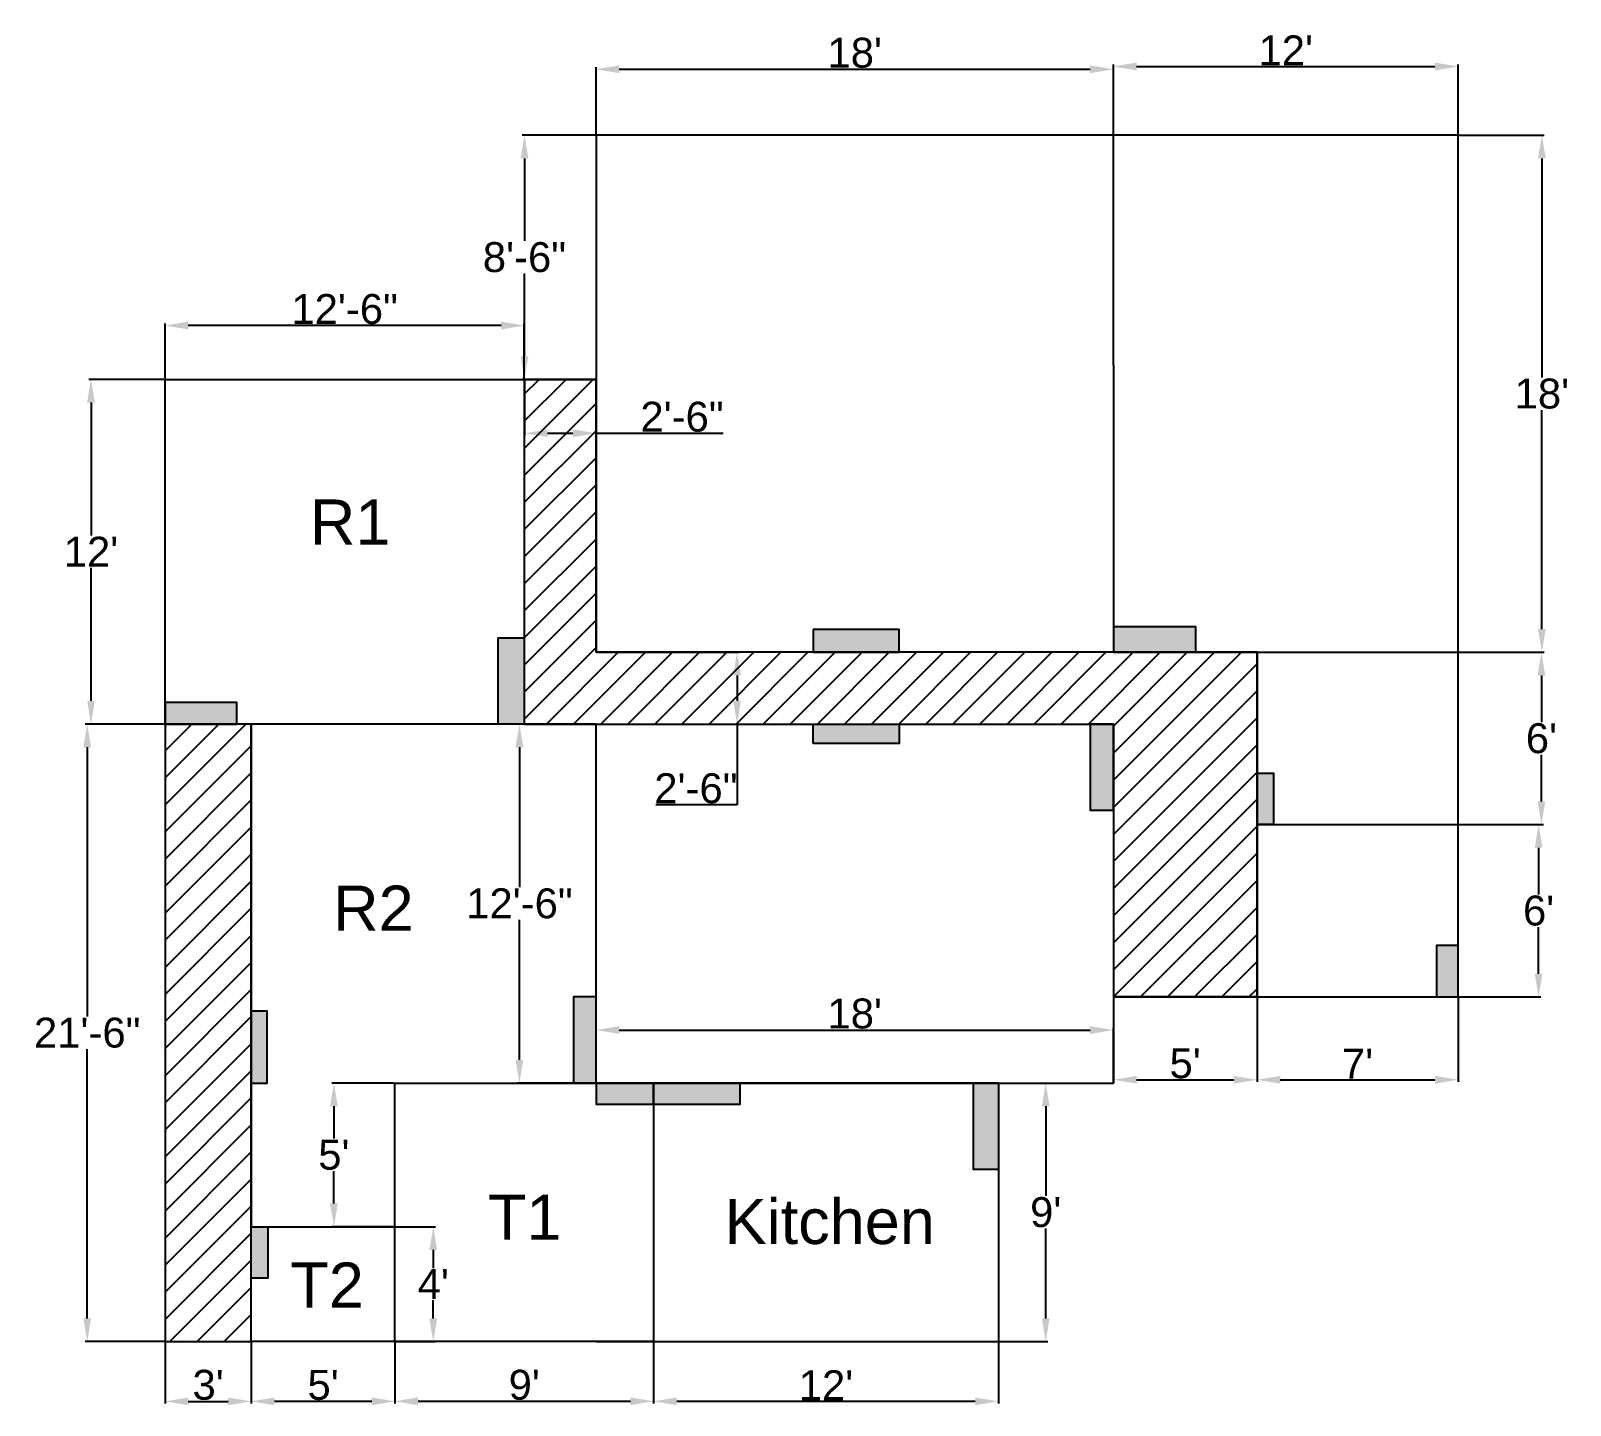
# Model space of a CAD drawing. Header units: feet. Extents: x 122 to 11882, y 109 to 909.
# Drawn here: x 1940 to 2583, y 111 to 685 of the extents above; entities that cross this region are included whole.
import ezdxf

# ---------------------------------------------------------------- set-up
doc = ezdxf.new("R2010")
doc.units = ezdxf.units.FT
doc.header["$MEASUREMENT"] = 0
doc.styles.get("Standard").update_dxf_attribs({"font": 'arial.ttf'})
doc.dimstyles.new('base', dxfattribs={"dimscale": 5, "dimtxt": 2.5, "dimasz": 1.9375, "dimexe": 0.18, "dimexo": 0.0625, "dimgap": 0.09, "dimtad": 1, "dimtih": 1, "dimtoh": 1, "dimzin": 0, "dimdsep": 46, "dimlunit": 4, "dimtxsty": 'Standard', "dimcen": 0.09, "dimclrd": 3, "dimclre": 2, "dimclrt": 4, "dimadec": 0, "dimazin": 0, "dimtfac": 1, "dimtofl": 0, "dimtmove": 0, "dimatfit": 3, "dimfxl": 1, "dimtfillclr": 1, "dimtolj": 1, "dimtzin": 0, "dimarcsym": 0})

# ---------------------------------------------------------------- blocks, each defined once
blk = doc.blocks.new('*D142')
at = {"color": 2, "lineweight": -2, "transparency": 16777216}
for p, q in [((2176.02, 641.92), (2176.02, 670.06)), ((2392.02, 641.92), (2392.02, 670.06))]:
    blk.add_line(p, q, dxfattribs=at)
at = {"color": 3, "lineweight": -2, "transparency": 16777216}
blk.add_line((2185.71, 669.16), (2382.34, 669.16), dxfattribs=at)
at = {"color": 3, "transparency": 16777216}
for points in [[(2185.71, 670.77), (2185.71, 667.54), (2176.02, 669.16)], [(2382.34, 670.77), (2382.34, 667.54), (2392.02, 669.16)]]:
    blk.add_solid(points, dxfattribs=at)
at = {"layer": 'Defpoints', "color": 0, "transparency": 16777216}
for p in [(2392.02, 669.16), (2176.02, 641.6), (2392.02, 641.6)]:
    blk.add_point(p, dxfattribs=at)
at = {"color": 4, "transparency": 16777216, "insert": (2284.02, 675.99), "char_height": 12.5, "attachment_point": 5}
blk.add_mtext("\\A1;18'", dxfattribs=at)
blk = doc.blocks.new('*D143')
at = {"color": 2, "lineweight": -2, "transparency": 16777216}
for p, q in [((2392.02, 641.92), (2392.02, 671.22)), ((2536.02, 641.92), (2536.02, 671.22))]:
    blk.add_line(p, q, dxfattribs=at)
at = {"color": 3, "lineweight": -2, "transparency": 16777216}
blk.add_line((2401.71, 670.32), (2526.34, 670.32), dxfattribs=at)
at = {"color": 3, "transparency": 16777216}
for points in [[(2401.71, 671.93), (2401.71, 668.7), (2392.02, 670.32)], [(2526.34, 671.93), (2526.34, 668.7), (2536.02, 670.32)]]:
    blk.add_solid(points, dxfattribs=at)
at = {"layer": 'Defpoints', "color": 0, "transparency": 16777216}
for p in [(2536.02, 670.32), (2392.02, 641.6), (2536.02, 641.6)]:
    blk.add_point(p, dxfattribs=at)
at = {"color": 4, "transparency": 16777216, "insert": (2464.02, 677.04), "char_height": 12.5, "attachment_point": 5}
blk.add_mtext("\\A1;12'", dxfattribs=at)
blk = doc.blocks.new('*D144')
at = {"color": 2, "lineweight": -2, "transparency": 16777216}
for p, q in [((2536.34, 641.6), (2571.87, 641.6)), ((2536.34, 425.6), (2571.87, 425.6))]:
    blk.add_line(p, q, dxfattribs=at)
at = {"color": 3, "lineweight": -2, "transparency": 16777216}
for p, q in [((2570.97, 631.92), (2570.97, 540.44)), ((2570.97, 435.29), (2570.97, 526.77))]:
    blk.add_line(p, q, dxfattribs=at)
at = {"color": 3, "transparency": 16777216}
for points in [[(2569.36, 631.92), (2572.58, 631.92), (2570.97, 641.6)], [(2569.36, 435.29), (2572.58, 435.29), (2570.97, 425.6)]]:
    blk.add_solid(points, dxfattribs=at)
at = {"layer": 'Defpoints', "color": 0, "transparency": 16777216}
for p in [(2536.02, 641.6), (2536.02, 425.6), (2570.97, 425.6)]:
    blk.add_point(p, dxfattribs=at)
at = {"color": 4, "transparency": 16777216, "insert": (2570.97, 533.6), "char_height": 12.5, "attachment_point": 5}
blk.add_mtext("\\A1;18'", dxfattribs=at)
blk = doc.blocks.new('*D145')
at = {"color": 2, "lineweight": -2, "transparency": 16777216}
for p, q in [((2536.34, 425.6), (2571.68, 425.6)), ((2536.34, 353.6), (2571.68, 353.6))]:
    blk.add_line(p, q, dxfattribs=at)
at = {"color": 3, "lineweight": -2, "transparency": 16777216}
for p, q in [((2570.78, 415.92), (2570.78, 396.44)), ((2570.78, 363.29), (2570.78, 382.77))]:
    blk.add_line(p, q, dxfattribs=at)
at = {"color": 3, "transparency": 16777216}
for points in [[(2569.17, 415.92), (2572.4, 415.92), (2570.78, 425.6)], [(2569.17, 363.29), (2572.4, 363.29), (2570.78, 353.6)]]:
    blk.add_solid(points, dxfattribs=at)
at = {"layer": 'Defpoints', "color": 0, "transparency": 16777216}
for p in [(2536.02, 425.6), (2536.02, 353.6), (2570.78, 353.6)]:
    blk.add_point(p, dxfattribs=at)
at = {"color": 4, "transparency": 16777216, "insert": (2570.78, 389.6), "char_height": 12.5, "attachment_point": 5}
blk.add_mtext("\\A1;6'", dxfattribs=at)
blk = doc.blocks.new('*D146')
at = {"color": 2, "lineweight": -2, "transparency": 16777216}
for p, q in [((2536.34, 353.6), (2570.5, 353.6)), ((2536.34, 281.6), (2570.5, 281.6))]:
    blk.add_line(p, q, dxfattribs=at)
at = {"color": 3, "lineweight": -2, "transparency": 16777216}
for p, q in [((2569.6, 343.92), (2569.6, 324.44)), ((2569.6, 291.29), (2569.6, 310.77))]:
    blk.add_line(p, q, dxfattribs=at)
at = {"color": 3, "transparency": 16777216}
for points in [[(2567.98, 343.92), (2571.21, 343.92), (2569.6, 353.6)], [(2567.98, 291.29), (2571.21, 291.29), (2569.6, 281.6)]]:
    blk.add_solid(points, dxfattribs=at)
at = {"layer": 'Defpoints', "color": 0, "transparency": 16777216}
for p in [(2536.02, 353.6), (2536.02, 281.6), (2569.6, 281.6)]:
    blk.add_point(p, dxfattribs=at)
at = {"color": 4, "transparency": 16777216, "insert": (2569.6, 317.6), "char_height": 12.5, "attachment_point": 5}
blk.add_mtext("\\A1;6'", dxfattribs=at)
blk = doc.blocks.new('*D147')
at = {"color": 2, "lineweight": -2, "transparency": 16777216}
for p, q in [((2452.02, 281.29), (2452.02, 246.08)), ((2536.02, 281.29), (2536.02, 246.08))]:
    blk.add_line(p, q, dxfattribs=at)
at = {"color": 3, "lineweight": -2, "transparency": 16777216}
blk.add_line((2461.71, 246.98), (2526.34, 246.98), dxfattribs=at)
at = {"color": 3, "transparency": 16777216}
for points in [[(2461.71, 248.59), (2461.71, 245.36), (2452.02, 246.98)], [(2526.34, 248.59), (2526.34, 245.36), (2536.02, 246.98)]]:
    blk.add_solid(points, dxfattribs=at)
at = {"layer": 'Defpoints', "color": 0, "transparency": 16777216}
for p in [(2452.02, 281.6), (2536.02, 281.6), (2536.02, 246.98)]:
    blk.add_point(p, dxfattribs=at)
at = {"color": 4, "transparency": 16777216, "insert": (2494.02, 253.68), "char_height": 12.5, "attachment_point": 5}
blk.add_mtext("\\A1;7'", dxfattribs=at)
blk = doc.blocks.new('*D148')
at = {"color": 2, "lineweight": -2, "transparency": 16777216}
for p, q in [((2175.71, 641.6), (2145.2, 641.6)), ((2175.71, 539.6), (2145.2, 539.6))]:
    blk.add_line(p, q, dxfattribs=at)
at = {"color": 3, "lineweight": -2, "transparency": 16777216}
for p, q in [((2146.1, 631.92), (2146.1, 597.44)), ((2146.1, 549.29), (2146.1, 583.77))]:
    blk.add_line(p, q, dxfattribs=at)
at = {"color": 3, "transparency": 16777216}
for points in [[(2144.49, 631.92), (2147.72, 631.92), (2146.1, 641.6)], [(2144.49, 549.29), (2147.72, 549.29), (2146.1, 539.6)]]:
    blk.add_solid(points, dxfattribs=at)
at = {"layer": 'Defpoints', "color": 0, "transparency": 16777216}
for p in [(2176.02, 641.6), (2146.1, 539.6), (2176.02, 539.6)]:
    blk.add_point(p, dxfattribs=at)
at = {"color": 4, "transparency": 16777216, "insert": (2146.1, 590.6), "char_height": 12.5, "attachment_point": 5}
blk.add_mtext('\\A1;8\'-6"', dxfattribs=at)
blk = doc.blocks.new('*D149')
at = {"color": 2, "lineweight": -2, "transparency": 16777216}
for p, q in [((1995.71, 539.6), (1964.2, 539.6)), ((1995.71, 395.6), (1964.2, 395.6))]:
    blk.add_line(p, q, dxfattribs=at)
at = {"color": 3, "lineweight": -2, "transparency": 16777216}
for p, q in [((1965.1, 529.92), (1965.1, 474.33)), ((1965.1, 405.29), (1965.1, 460.88))]:
    blk.add_line(p, q, dxfattribs=at)
at = {"color": 3, "transparency": 16777216}
for points in [[(1963.48, 529.92), (1966.71, 529.92), (1965.1, 539.6)], [(1963.48, 405.29), (1966.71, 405.29), (1965.1, 395.6)]]:
    blk.add_solid(points, dxfattribs=at)
at = {"layer": 'Defpoints', "color": 0, "transparency": 16777216}
for p in [(1996.02, 539.6), (1965.1, 395.6), (1996.02, 395.6)]:
    blk.add_point(p, dxfattribs=at)
at = {"color": 4, "transparency": 16777216, "insert": (1965.1, 467.6), "char_height": 12.5, "attachment_point": 5}
blk.add_mtext("\\A1;12'", dxfattribs=at)
blk = doc.blocks.new('*D150')
at = {"color": 2, "lineweight": -2, "transparency": 16777216}
for p, q in [((1996.02, 539.92), (1996.02, 562.98)), ((2146.02, 539.92), (2146.02, 562.98))]:
    blk.add_line(p, q, dxfattribs=at)
at = {"color": 3, "lineweight": -2, "transparency": 16777216}
blk.add_line((2136.34, 562.08), (2005.71, 562.08), dxfattribs=at)
at = {"color": 3, "transparency": 16777216}
for points in [[(2005.71, 563.7), (2005.71, 560.47), (1996.02, 562.08)], [(2136.34, 563.7), (2136.34, 560.47), (2146.02, 562.08)]]:
    blk.add_solid(points, dxfattribs=at)
at = {"layer": 'Defpoints', "color": 0, "transparency": 16777216}
for p in [(1996.02, 562.08), (1996.02, 539.6), (2146.02, 539.6)]:
    blk.add_point(p, dxfattribs=at)
at = {"color": 4, "transparency": 16777216, "insert": (2071.02, 568.92), "char_height": 12.5, "attachment_point": 5}
blk.add_mtext('\\A1;12\'-6"', dxfattribs=at)
blk = doc.blocks.new('*D151')
at = {"color": 2, "lineweight": -2, "transparency": 16777216}
for p, q in [((1995.71, 395.6), (1962.62, 395.6)), ((1995.71, 137.6), (1962.62, 137.6))]:
    blk.add_line(p, q, dxfattribs=at)
at = {"color": 3, "lineweight": -2, "transparency": 16777216}
for p, q in [((1963.52, 385.92), (1963.52, 273.44)), ((1963.52, 147.29), (1963.52, 259.77))]:
    blk.add_line(p, q, dxfattribs=at)
at = {"color": 3, "transparency": 16777216}
for points in [[(1961.91, 385.92), (1965.14, 385.92), (1963.52, 395.6)], [(1961.91, 147.29), (1965.14, 147.29), (1963.52, 137.6)]]:
    blk.add_solid(points, dxfattribs=at)
at = {"layer": 'Defpoints', "color": 0, "transparency": 16777216}
for p in [(1996.02, 395.6), (1963.52, 137.6), (1996.02, 137.6)]:
    blk.add_point(p, dxfattribs=at)
at = {"color": 4, "transparency": 16777216, "insert": (1963.52, 266.6), "char_height": 12.5, "attachment_point": 5}
blk.add_mtext('\\A1;21\'-6"', dxfattribs=at)
blk = doc.blocks.new('*D152')
at = {"color": 2, "lineweight": -2, "transparency": 16777216}
for p, q in [((2175.71, 395.6), (2143.11, 395.6)), ((2175.71, 245.6), (2143.11, 245.6))]:
    blk.add_line(p, q, dxfattribs=at)
at = {"color": 3, "lineweight": -2, "transparency": 16777216}
for p, q in [((2144.01, 385.92), (2144.01, 327.44)), ((2144.01, 255.29), (2144.01, 313.77))]:
    blk.add_line(p, q, dxfattribs=at)
at = {"color": 3, "transparency": 16777216}
for points in [[(2142.4, 385.92), (2145.63, 385.92), (2144.01, 395.6)], [(2142.4, 255.29), (2145.63, 255.29), (2144.01, 245.6)]]:
    blk.add_solid(points, dxfattribs=at)
at = {"layer": 'Defpoints', "color": 0, "transparency": 16777216}
for p in [(2176.02, 395.6), (2144.01, 245.6), (2176.02, 245.6)]:
    blk.add_point(p, dxfattribs=at)
at = {"color": 4, "transparency": 16777216, "insert": (2144.01, 320.6), "char_height": 12.5, "attachment_point": 5}
blk.add_mtext('\\A1;12\'-6"', dxfattribs=at)
blk = doc.blocks.new('*D153')
at = {"color": 2, "lineweight": -2, "transparency": 16777216}
for p, q in [((2091.71, 245.6), (2065.62, 245.6)), ((2091.71, 185.6), (2065.62, 185.6))]:
    blk.add_line(p, q, dxfattribs=at)
at = {"color": 3, "lineweight": -2, "transparency": 16777216}
for p, q in [((2066.52, 235.92), (2066.52, 222.41)), ((2066.52, 195.29), (2066.52, 208.8))]:
    blk.add_line(p, q, dxfattribs=at)
at = {"color": 3, "transparency": 16777216}
for points in [[(2064.91, 235.92), (2068.14, 235.92), (2066.52, 245.6)], [(2064.91, 195.29), (2068.14, 195.29), (2066.52, 185.6)]]:
    blk.add_solid(points, dxfattribs=at)
at = {"layer": 'Defpoints', "color": 0, "transparency": 16777216}
for p in [(2092.02, 245.6), (2066.52, 185.6), (2092.02, 185.6)]:
    blk.add_point(p, dxfattribs=at)
at = {"color": 4, "transparency": 16777216, "insert": (2066.52, 215.6), "char_height": 12.5, "attachment_point": 5}
blk.add_mtext("\\A1;5'", dxfattribs=at)
blk = doc.blocks.new('*D154')
at = {"color": 2, "lineweight": -2, "transparency": 16777216}
for p, q in [((2032.02, 137.29), (2032.02, 111.72)), ((2092.02, 137.29), (2092.02, 111.72))]:
    blk.add_line(p, q, dxfattribs=at)
at = {"color": 3, "lineweight": -2, "transparency": 16777216}
blk.add_line((2082.34, 112.62), (2041.71, 112.62), dxfattribs=at)
at = {"color": 3, "transparency": 16777216}
for points in [[(2041.71, 114.24), (2041.71, 111.01), (2032.02, 112.62)], [(2082.34, 114.24), (2082.34, 111.01), (2092.02, 112.62)]]:
    blk.add_solid(points, dxfattribs=at)
at = {"layer": 'Defpoints', "color": 0, "transparency": 16777216}
for p in [(2032.02, 137.6), (2092.02, 137.6), (2032.02, 112.62)]:
    blk.add_point(p, dxfattribs=at)
at = {"color": 4, "transparency": 16777216, "insert": (2062.02, 119.43), "char_height": 12.5, "attachment_point": 5}
blk.add_mtext("\\A1;5'", dxfattribs=at)
blk = doc.blocks.new('*D155')
at = {"color": 2, "lineweight": -2, "transparency": 16777216}
for p, q in [((1996.02, 137.29), (1996.02, 111.72)), ((2032.02, 137.29), (2032.02, 111.72))]:
    blk.add_line(p, q, dxfattribs=at)
at = {"color": 3, "lineweight": -2, "transparency": 16777216}
blk.add_line((2005.71, 112.62), (2022.34, 112.62), dxfattribs=at)
at = {"color": 3, "transparency": 16777216}
for points in [[(2005.71, 114.23), (2005.71, 111), (1996.02, 112.62)], [(2022.34, 114.23), (2022.34, 111), (2032.02, 112.62)]]:
    blk.add_solid(points, dxfattribs=at)
at = {"layer": 'Defpoints', "color": 0, "transparency": 16777216}
for p in [(1996.02, 137.6), (2032.02, 137.6), (2032.02, 112.62)]:
    blk.add_point(p, dxfattribs=at)
at = {"color": 4, "transparency": 16777216, "insert": (2014.02, 119.45), "char_height": 12.5, "attachment_point": 5}
blk.add_mtext("\\A1;3'", dxfattribs=at)
blk = doc.blocks.new('*D156')
at = {"color": 2, "lineweight": -2, "transparency": 16777216}
for p, q in [((2092.34, 185.6), (2108.93, 185.6)), ((2092.34, 137.6), (2108.93, 137.6))]:
    blk.add_line(p, q, dxfattribs=at)
at = {"color": 3, "lineweight": -2, "transparency": 16777216}
for p, q in [((2108.03, 175.92), (2108.03, 168.3)), ((2108.03, 147.29), (2108.03, 154.9))]:
    blk.add_line(p, q, dxfattribs=at)
at = {"color": 3, "transparency": 16777216}
for points in [[(2106.42, 175.92), (2109.64, 175.92), (2108.03, 185.6)], [(2106.42, 147.29), (2109.64, 147.29), (2108.03, 137.6)]]:
    blk.add_solid(points, dxfattribs=at)
at = {"layer": 'Defpoints', "color": 0, "transparency": 16777216}
for p in [(2092.02, 185.6), (2092.02, 137.6), (2108.03, 137.6)]:
    blk.add_point(p, dxfattribs=at)
at = {"color": 4, "transparency": 16777216, "insert": (2108.03, 161.6), "char_height": 12.5, "attachment_point": 5}
blk.add_mtext("\\A1;4'", dxfattribs=at)
blk = doc.blocks.new('*D157')
at = {"color": 2, "lineweight": -2, "transparency": 16777216}
for p, q in [((2092.02, 137.29), (2092.02, 111.74)), ((2200.02, 137.29), (2200.02, 111.74))]:
    blk.add_line(p, q, dxfattribs=at)
at = {"color": 3, "lineweight": -2, "transparency": 16777216}
blk.add_line((2101.71, 112.64), (2190.34, 112.64), dxfattribs=at)
at = {"color": 3, "transparency": 16777216}
for points in [[(2101.71, 114.26), (2101.71, 111.03), (2092.02, 112.64)], [(2190.34, 114.26), (2190.34, 111.03), (2200.02, 112.64)]]:
    blk.add_solid(points, dxfattribs=at)
at = {"layer": 'Defpoints', "color": 0, "transparency": 16777216}
for p in [(2092.02, 137.6), (2200.02, 137.6), (2200.02, 112.64)]:
    blk.add_point(p, dxfattribs=at)
at = {"color": 4, "transparency": 16777216, "insert": (2146.02, 119.47), "char_height": 12.5, "attachment_point": 5}
blk.add_mtext("\\A1;9'", dxfattribs=at)
blk = doc.blocks.new('*D158')
at = {"color": 2, "lineweight": -2, "transparency": 16777216}
for p, q in [((2200.02, 137.29), (2200.02, 111.73)), ((2344.02, 137.29), (2344.02, 111.73))]:
    blk.add_line(p, q, dxfattribs=at)
at = {"color": 3, "lineweight": -2, "transparency": 16777216}
blk.add_line((2209.71, 112.63), (2334.34, 112.63), dxfattribs=at)
at = {"color": 3, "transparency": 16777216}
for points in [[(2209.71, 114.24), (2209.71, 111.01), (2200.02, 112.63)], [(2334.34, 114.24), (2334.34, 111.01), (2344.02, 112.63)]]:
    blk.add_solid(points, dxfattribs=at)
at = {"layer": 'Defpoints', "color": 0, "transparency": 16777216}
for p in [(2200.02, 137.6), (2344.02, 137.6), (2344.02, 112.63)]:
    blk.add_point(p, dxfattribs=at)
at = {"color": 4, "transparency": 16777216, "insert": (2272.02, 119.35), "char_height": 12.5, "attachment_point": 5}
blk.add_mtext("\\A1;12'", dxfattribs=at)
blk = doc.blocks.new('*D159')
at = {"color": 2, "lineweight": -2, "transparency": 16777216}
for p, q in [((2344.34, 245.6), (2364.68, 245.6)), ((2344.34, 137.6), (2364.68, 137.6))]:
    blk.add_line(p, q, dxfattribs=at)
at = {"color": 3, "lineweight": -2, "transparency": 16777216}
for p, q in [((2363.78, 235.92), (2363.78, 198.44)), ((2363.78, 147.29), (2363.78, 184.77))]:
    blk.add_line(p, q, dxfattribs=at)
at = {"color": 3, "transparency": 16777216}
for points in [[(2362.16, 235.92), (2365.39, 235.92), (2363.78, 245.6)], [(2362.16, 147.29), (2365.39, 147.29), (2363.78, 137.6)]]:
    blk.add_solid(points, dxfattribs=at)
at = {"layer": 'Defpoints', "color": 0, "transparency": 16777216}
for p in [(2344.02, 245.6), (2344.02, 137.6), (2363.78, 137.6)]:
    blk.add_point(p, dxfattribs=at)
at = {"color": 4, "transparency": 16777216, "insert": (2363.78, 191.6), "char_height": 12.5, "attachment_point": 5}
blk.add_mtext("\\A1;9'", dxfattribs=at)
blk = doc.blocks.new('*D160')
at = {"color": 2, "lineweight": -2, "transparency": 16777216}
for p, q in [((2176.02, 245.92), (2176.02, 268.65)), ((2392.02, 245.92), (2392.02, 268.65))]:
    blk.add_line(p, q, dxfattribs=at)
at = {"color": 3, "lineweight": -2, "transparency": 16777216}
blk.add_line((2185.71, 267.75), (2382.34, 267.75), dxfattribs=at)
at = {"color": 3, "transparency": 16777216}
for points in [[(2185.71, 269.37), (2185.71, 266.14), (2176.02, 267.75)], [(2382.34, 269.37), (2382.34, 266.14), (2392.02, 267.75)]]:
    blk.add_solid(points, dxfattribs=at)
at = {"layer": 'Defpoints', "color": 0, "transparency": 16777216}
for p in [(2392.02, 267.75), (2176.02, 245.6), (2392.02, 245.6)]:
    blk.add_point(p, dxfattribs=at)
at = {"color": 4, "transparency": 16777216, "insert": (2284.02, 274.58), "char_height": 12.5, "attachment_point": 5}
blk.add_mtext("\\A1;18'", dxfattribs=at)
blk = doc.blocks.new('*D161')
at = {"color": 2, "lineweight": -2, "transparency": 16777216}
for p, q in [((2392.02, 281.29), (2392.02, 246.08)), ((2452.02, 281.29), (2452.02, 246.08))]:
    blk.add_line(p, q, dxfattribs=at)
at = {"color": 3, "lineweight": -2, "transparency": 16777216}
blk.add_line((2401.71, 246.98), (2442.34, 246.98), dxfattribs=at)
at = {"color": 3, "transparency": 16777216}
for points in [[(2401.71, 248.59), (2401.71, 245.36), (2392.02, 246.98)], [(2442.34, 248.59), (2442.34, 245.36), (2452.02, 246.98)]]:
    blk.add_solid(points, dxfattribs=at)
at = {"layer": 'Defpoints', "color": 0, "transparency": 16777216}
for p in [(2392.02, 281.6), (2452.02, 281.6), (2452.02, 246.98)]:
    blk.add_point(p, dxfattribs=at)
at = {"color": 4, "transparency": 16777216, "insert": (2422.02, 253.79), "char_height": 12.5, "attachment_point": 5}
blk.add_mtext("\\A1;5'", dxfattribs=at)
blk = doc.blocks.new('*D162')
at = {"color": 2, "lineweight": -2, "transparency": 16777216}
for p, q in [((2176.34, 425.6), (2235.79, 425.6)), ((2176.34, 395.6), (2235.79, 395.6))]:
    blk.add_line(p, q, dxfattribs=at)
at = {"color": 3, "lineweight": -2, "transparency": 16777216}
for p, q in [((2234.89, 415.92), (2234.89, 405.29)), ((2234.89, 395.6), (2234.89, 361.87)), ((2234.89, 361.87), (2200.99, 361.87))]:
    blk.add_line(p, q, dxfattribs=at)
at = {"color": 3, "transparency": 16777216}
for points in [[(2233.27, 415.92), (2236.5, 415.92), (2234.89, 425.6)], [(2233.27, 405.29), (2236.5, 405.29), (2234.89, 395.6)]]:
    blk.add_solid(points, dxfattribs=at)
at = {"layer": 'Defpoints', "color": 0, "transparency": 16777216}
for p in [(2176.02, 425.6), (2176.02, 395.6), (2234.89, 395.6)]:
    blk.add_point(p, dxfattribs=at)
at = {"color": 4, "transparency": 16777216, "insert": (2217.71, 368.7), "char_height": 12.5, "attachment_point": 5}
blk.add_mtext('\\A1;2\'-6"', dxfattribs=at)
blk = doc.blocks.new('*D163')
at = {"color": 2, "lineweight": -2, "transparency": 16777216}
for p, q in [((2146.1, 539.29), (2146.1, 516.19)), ((2176.02, 539.29), (2176.02, 516.19))]:
    blk.add_line(p, q, dxfattribs=at)
at = {"color": 3, "lineweight": -2, "transparency": 16777216}
for p, q in [((2155.79, 517.09), (2166.34, 517.09)), ((2176.02, 517.09), (2229.08, 517.09))]:
    blk.add_line(p, q, dxfattribs=at)
at = {"color": 3, "transparency": 16777216}
for points in [[(2155.79, 518.71), (2155.79, 515.48), (2146.1, 517.09)], [(2166.34, 518.71), (2166.34, 515.48), (2176.02, 517.09)]]:
    blk.add_solid(points, dxfattribs=at)
at = {"layer": 'Defpoints', "color": 0, "transparency": 16777216}
for p in [(2146.1, 539.6), (2176.02, 539.6), (2146.1, 517.09)]:
    blk.add_point(p, dxfattribs=at)
at = {"color": 4, "transparency": 16777216, "insert": (2211.91, 523.92), "char_height": 12.5, "attachment_point": 5}
blk.add_mtext('\\A1;2\'-6"', dxfattribs=at)

msp = doc.modelspace()

# ---------------------------------------------------------------- hatches: boundary and pattern name
h = msp.add_hatch()
h.set_pattern_fill('_USER', color=256, scale=8, angle=45, style=0, pattern_type=0)
h.set_pattern_definition([(45, (1818.271, 2.002), (-5.656854, 5.656854), [])])
h.paths.add_polyline_path([(2176.023, 539.604), (2146.023, 539.604), (2146.023, 395.604), (2176.023, 395.604), (2392.023, 395.604), (2392.023, 281.604), (2452.023, 281.604), (2452.023, 425.604), (2392.023, 425.604), (2176.023, 425.604)])
h = msp.add_hatch(color=256)
h.set_gradient(color1=(0, 0, 255), color2=(255, 255, 0))
h.paths.add_polyline_path([(2135.191, 395.604), (2146.023, 395.604), (2146.023, 431.661), (2135.191, 431.661)])
h = msp.add_hatch(color=256)
h.set_gradient(color1=(0, 0, 255), color2=(255, 255, 0))
h.paths.add_polyline_path([(2302.61, 425.604), (2302.61, 435.075), (2266.654, 435.075), (2266.654, 425.604)])
h = msp.add_hatch(color=256)
h.set_gradient(color1=(0, 0, 255), color2=(255, 255, 0))
h.paths.add_polyline_path([(2392.023, 436.241), (2392.023, 425.604), (2426.416, 425.604), (2426.416, 436.241)])
h = msp.add_hatch(color=256)
h.set_gradient(color1=(0, 0, 255), color2=(255, 255, 0))
h.paths.add_polyline_path([(1996.023, 404.66), (1996.023, 395.604), (2026.023, 395.604), (2026.023, 404.66)])
h = msp.add_hatch()
h.set_pattern_fill('_USER', color=256, scale=8, angle=45, pattern_type=0)
h.set_pattern_definition([(45, (2032.023, 137.604), (-5.65685, 5.65685), [])])
h.paths.add_polyline_path([(1996.023, 137.604), (2032.023, 137.604), (2032.023, 185.604), (2032.023, 395.604), (1996.023, 395.604)])
h = msp.add_hatch(color=256)
h.set_gradient(color1=(0, 0, 255), color2=(255, 255, 0))
h.paths.add_polyline_path([(2266.654, 395.604), (2266.654, 387.404), (2302.61, 387.404), (2302.61, 395.604)])
h = msp.add_hatch(color=256)
h.set_gradient(color1=(0, 0, 255), color2=(255, 255, 0))
h.paths.add_polyline_path([(2382.347, 359.646), (2392.023, 359.646), (2392.023, 395.604), (2382.347, 395.604)])
h = msp.add_hatch(color=256)
h.set_gradient(color1=(0, 0, 255), color2=(255, 255, 0))
h.paths.add_polyline_path([(2452.023, 353.604), (2458.938, 353.604), (2458.938, 375.103), (2452.023, 375.103)])
h = msp.add_hatch(color=256)
h.set_gradient(color1=(0, 0, 255), color2=(255, 255, 0))
h.paths.add_polyline_path([(2536.023, 303.103), (2527.007, 303.103), (2527.007, 281.604), (2536.023, 281.604)])
h = msp.add_hatch(color=256)
h.set_gradient(color1=(0, 0, 255), color2=(255, 255, 0))
h.paths.add_polyline_path([(2176.023, 281.661), (2166.553, 281.661), (2166.553, 245.604), (2176.023, 245.604)])
h = msp.add_hatch(color=256)
h.set_gradient(color1=(0, 0, 255), color2=(255, 255, 0))
h.paths.add_polyline_path([(2032.023, 245.604), (2038.698, 245.604), (2038.698, 275.685), (2032.023, 275.685)])
h = msp.add_hatch(color=256)
h.set_gradient(color1=(0, 0, 255), color2=(255, 255, 0))
h.paths.add_polyline_path([(2176.023, 245.604), (2176.023, 236.825), (2200.023, 236.825), (2200.023, 245.604)])
h = msp.add_hatch(color=256)
h.set_gradient(color1=(0, 0, 255), color2=(255, 255, 0))
h.paths.add_polyline_path([(2236.129, 236.801), (2236.129, 245.604), (2200.023, 245.604), (2200.023, 236.801)])
h = msp.add_hatch(color=256)
h.set_gradient(color1=(0, 0, 255), color2=(255, 255, 0))
h.paths.add_polyline_path([(2344.023, 245.604), (2333.672, 245.604), (2333.672, 209.498), (2344.023, 209.498)])
h = msp.add_hatch(color=256)
h.set_gradient(color1=(0, 0, 255), color2=(255, 255, 0))
h.paths.add_polyline_path([(2032.023, 164.106), (2038.938, 164.106), (2038.938, 185.604), (2032.023, 185.604)])

# ---------------------------------------------------------------- linework, layer by layer
for p, q in [((2536.023, 641.604), (2176.023, 641.604)), ((2176.023, 641.604), (2176.023, 545.604)), ((2392.023, 545.604), (2392.023, 641.604)), ((2536.023, 281.604), (2536.023, 641.604)), ((2176.023, 545.604), (2176.023, 425.604)), ((2392.023, 545.604), (2392.023, 425.604)), ((1996.023, 395.604), (1996.023, 539.604)), ((1996.023, 539.604), (2146.023, 539.604)), ((2146.023, 539.604), (2146.023, 395.604)), ((2146.023, 539.604), (2176.023, 539.604)), ((2392.023, 425.604), (2176.023, 425.604)), ((2392.023, 425.604), (2536.023, 425.604)), ((2452.023, 425.604), (2452.023, 281.604)), ((2176.023, 395.604), (1996.023, 395.604)), ((1996.023, 395.604), (1996.023, 137.604)), ((2032.023, 395.604), (2032.023, 185.604)), ((2176.023, 245.604), (2176.023, 395.604)), ((2176.023, 395.604), (2392.023, 395.604)), ((2392.023, 395.604), (2392.023, 245.604)), ((2452.023, 353.604), (2536.023, 353.604)), ((2452.023, 281.604), (2392.023, 281.604)), ((2452.023, 281.604), (2536.023, 281.604)), ((2092.023, 137.604), (2092.023, 245.604)), ((2092.023, 245.604), (2200.023, 245.604)), ((2176.023, 245.604), (2344.023, 245.604)), ((2344.023, 245.604), (2200.023, 245.604)), ((2200.023, 245.604), (2200.023, 137.604)), ((2344.023, 245.604), (2344.023, 137.604)), ((2344.023, 245.604), (2392.023, 245.604)), ((2032.023, 137.604), (2032.023, 185.604)), ((2032.023, 185.604), (2092.023, 185.604)), ((1996.023, 137.604), (2032.023, 137.604)), ((2092.023, 137.604), (2032.023, 137.604)), ((2200.023, 137.604), (2092.023, 137.604)), ((2176.023, 137.604), (2344.023, 137.604))]:
    msp.add_line(p, q)
for points in [[(2176.023, 539.604), (2146.023, 539.604), (2146.023, 395.604), (2176.023, 395.604), (2392.023, 395.604), (2392.023, 281.604), (2452.023, 281.604), (2452.023, 425.604), (2392.023, 425.604), (2176.023, 425.604), (2176.023, 539.604)], [(2146.023, 395.604), (2135.191, 395.604), (2135.191, 431.661), (2146.023, 431.661)], [(2266.654, 435.075), (2266.654, 425.604), (2302.61, 425.604), (2302.61, 435.075)], [(2392.023, 425.604), (2426.416, 425.604), (2426.416, 436.241), (2392.023, 436.241)], [(1996.023, 395.604), (2026.023, 395.604), (2026.023, 404.66), (1996.023, 404.66)], [(2032.023, 395.604), (1996.023, 395.604), (1996.023, 137.604), (2032.023, 137.604), (2032.023, 185.604), (2032.023, 395.604)], [(2266.654, 387.404), (2266.654, 395.604), (2302.61, 395.604), (2302.61, 387.404)], [(2392.023, 395.604), (2382.347, 395.604), (2382.347, 359.646), (2392.023, 359.646)], [(2452.023, 375.103), (2458.938, 375.103), (2458.938, 353.604), (2452.023, 353.604)], [(2536.023, 303.103), (2527.007, 303.103), (2527.007, 281.604), (2536.023, 281.604)], [(2166.553, 245.604), (2176.023, 245.604), (2176.023, 281.661), (2166.553, 281.661)], [(2032.023, 245.604), (2038.698, 245.604), (2038.698, 275.685), (2032.023, 275.685)], [(2200.023, 245.604), (2176.023, 245.604), (2176.023, 236.825), (2200.023, 236.825)], [(2200.023, 245.604), (2200.023, 236.801), (2236.129, 236.801), (2236.129, 245.604)], [(2333.672, 245.604), (2344.023, 245.604), (2344.023, 209.498), (2333.672, 209.498)], [(2032.023, 185.604), (2038.938, 185.604), (2038.938, 164.106), (2032.023, 164.106)]]:
    msp.add_lwpolyline(points, close=True)

# ---------------------------------------------------------------- texts
for s, p in [('R1', (2056.496, 470.583)), ('R2', (2066.202, 309.245)), ('T1', (2130.849, 180.111)), ('Kitchen', (2229.702, 178.361)), ('T2', (2048.313, 151.791))]:
    msp.add_text(s, height=18.8435).set_placement(p)

# ---------------------------------------------------------------- dimensions: what is measured, and where the dimension line sits
for base, p1, p2, picture, middle in [((2392.023, 669.156), (2176.023, 641.604), (2392.023, 641.604), '*D142', (2284.023, 675.988)), ((2536.023, 670.316), (2392.023, 641.604), (2536.023, 641.604), '*D143', (2464.023, 677.041)), ((1996.023, 562.085), (2146.023, 539.604), (1996.023, 539.604), '*D150', (2071.023, 568.917)), ((2392.023, 267.752), (2176.023, 245.604), (2392.023, 245.604), '*D160', (2284.023, 274.585)), ((2452.023, 246.979), (2392.023, 281.604), (2452.023, 281.604), '*D161', (2422.023, 253.785)), ((2536.023, 246.979), (2452.023, 281.604), (2536.023, 281.604), '*D147', (2494.023, 253.679)), ((2032.023, 112.617), (1996.023, 137.604), (2032.023, 137.604), '*D155', (2014.023, 119.454)), ((2032.023, 112.62), (2092.023, 137.604), (2032.023, 137.604), '*D154', (2062.023, 119.427)), ((2200.023, 112.642), (2092.023, 137.604), (2200.023, 137.604), '*D157', (2146.023, 119.474)), ((2344.023, 112.627), (2200.023, 137.604), (2344.023, 137.604), '*D158', (2272.023, 119.353))]:
    dim = msp.add_linear_dim(base=base, p1=p1, p2=p2, dimstyle='base')
    dim.commit()
    dim.dimension.update_dxf_attribs({"geometry": picture, "text_midpoint": middle})
for base, p1, p2, picture, middle in [((2146.102, 539.604), (2176.023, 641.604), (2176.023, 539.604), '*D148', (2146.102, 590.604)), ((2234.885, 395.604), (2176.023, 425.604), (2176.023, 395.604), '*D162', (2217.715, 361.867))]:
    dim = msp.add_linear_dim(base=base, p1=p1, p2=p2, angle=90, dimstyle='base')
    dim.commit()
    dim.dimension.update_dxf_attribs({"geometry": picture, "text_midpoint": middle, "dimtype": 160})
for base, p1, p2, picture, middle in [((2570.97, 425.604), (2536.023, 641.604), (2536.023, 425.604), '*D144', (2570.97, 533.604)), ((1965.098, 395.604), (1996.023, 539.604), (1996.023, 395.604), '*D149', (1965.098, 467.604)), ((2570.783, 353.604), (2536.023, 425.604), (2536.023, 353.604), '*D145', (2570.783, 389.604)), ((2144.014, 245.604), (2176.023, 395.604), (2176.023, 245.604), '*D152', (2144.014, 320.604)), ((2569.596, 281.604), (2536.023, 353.604), (2536.023, 281.604), '*D146', (2569.596, 317.604)), ((2066.525, 185.604), (2092.023, 245.604), (2092.023, 185.604), '*D153', (2066.525, 215.604)), ((2363.776, 137.604), (2344.023, 245.604), (2344.023, 137.604), '*D159', (2363.776, 191.604)), ((2108.03, 137.604), (2092.023, 185.604), (2092.023, 137.604), '*D156', (2108.03, 161.604))]:
    dim = msp.add_linear_dim(base=base, p1=p1, p2=p2, angle=90, dimstyle='base')
    dim.commit()
    dim.dimension.update_dxf_attribs({"geometry": picture, "text_midpoint": middle})
dim = msp.add_linear_dim(base=(2146.102, 517.091), p1=(2176.023, 539.604), p2=(2146.102, 539.604), dimstyle='base')
dim.commit()
dim.dimension.update_dxf_attribs({"geometry": '*D163', "text_midpoint": (2211.914, 517.091), "dimtype": 160})
dim = msp.add_aligned_dim(p1=(1996.023, 395.604), p2=(1996.023, 137.604), distance=-32.501, dimstyle='base')
dim.commit()
dim.dimension.update_dxf_attribs({"geometry": '*D151', "text_midpoint": (1963.522, 266.604)})

doc.saveas('drawing.dxf')
